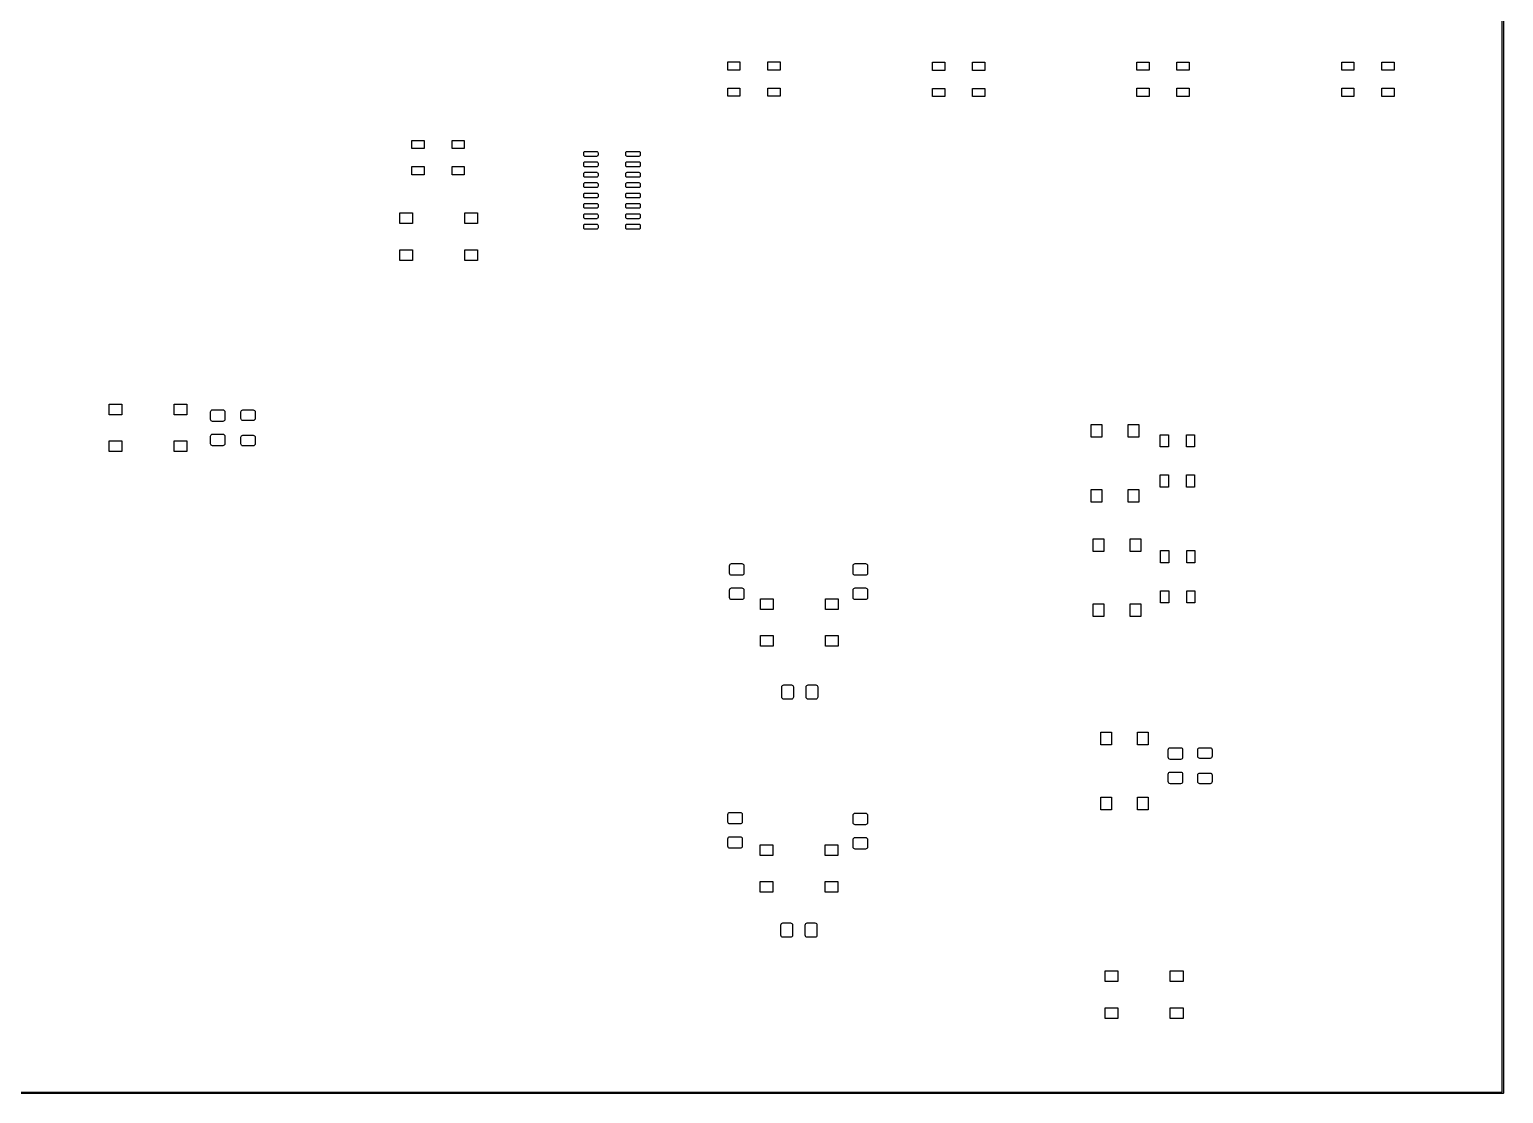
# Model space of a CAD drawing. Extents: x 0 to 360, y 0 to 260.
# Drawn here: x 180 to 360.1, y -0.1 to 130 of the extents above; entities that cross this region are included whole.
import ezdxf

# ---------------------------------------------------------------- set-up
doc = ezdxf.new("R2010")
doc.units = 0
doc.layers.add('BLACK', color=7, linetype='CONTINUOUS')

msp = doc.modelspace()

# ---------------------------------------------------------------- linework, layer by layer
at = {"layer": 'BLACK', "linetype": 'CONTINUOUS'}
for p, q in [((359.925, 0.075), (359.925, 259.925)), ((360.075, 260), (360.075, 0)), ((265.3, 125.03), (265.3, 126.03)), ((265.3, 126.03), (266.8, 126.03)), ((266.8, 125.03), (265.3, 125.03)), ((266.8, 126.03), (266.8, 125.03)), ((270.2, 125.03), (270.2, 126.03)), ((270.2, 126.03), (271.7, 126.03)), ((271.7, 125.03), (270.2, 125.03)), ((271.7, 126.03), (271.7, 125.03)), ((290.315, 124.99), (290.315, 125.99)), ((290.315, 125.99), (291.815, 125.99)), ((291.815, 124.99), (290.315, 124.99)), ((291.815, 125.99), (291.815, 124.99)), ((295.215, 124.99), (295.215, 125.99)), ((295.215, 125.99), (296.715, 125.99)), ((296.715, 124.99), (295.215, 124.99)), ((296.715, 125.99), (296.715, 124.99)), ((315.28, 125.01), (315.28, 126.01)), ((315.28, 126.01), (316.78, 126.01)), ((316.78, 125.01), (315.28, 125.01)), ((316.78, 126.01), (316.78, 125.01)), ((320.18, 125.01), (320.18, 126.01)), ((320.18, 126.01), (321.68, 126.01)), ((321.68, 125.01), (320.18, 125.01)), ((321.68, 126.01), (321.68, 125.01)), ((340.305, 125.015), (340.305, 126.015)), ((340.305, 126.015), (341.805, 126.015)), ((341.805, 125.015), (340.305, 125.015)), ((341.805, 126.015), (341.805, 125.015)), ((345.205, 125.015), (345.205, 126.015)), ((345.205, 126.015), (346.705, 126.015)), ((346.705, 125.015), (345.205, 125.015)), ((346.705, 126.015), (346.705, 125.015)), ((265.3, 121.83), (265.3, 122.83)), ((265.3, 122.83), (266.8, 122.83)), ((266.8, 122.83), (266.8, 121.83)), ((270.2, 121.83), (270.2, 122.83)), ((270.2, 122.83), (271.7, 122.83)), ((271.7, 122.83), (271.7, 121.83)), ((290.315, 121.79), (290.315, 122.79)), ((290.315, 122.79), (291.815, 122.79)), ((291.815, 122.79), (291.815, 121.79)), ((295.215, 121.79), (295.215, 122.79)), ((295.215, 122.79), (296.715, 122.79)), ((296.715, 122.79), (296.715, 121.79)), ((315.28, 121.81), (315.28, 122.81)), ((315.28, 122.81), (316.78, 122.81)), ((316.78, 122.81), (316.78, 121.81)), ((320.18, 121.81), (320.18, 122.81)), ((320.18, 122.81), (321.68, 122.81)), ((321.68, 122.81), (321.68, 121.81)), ((340.305, 121.815), (340.305, 122.815)), ((340.305, 122.815), (341.805, 122.815)), ((341.805, 122.815), (341.805, 121.815)), ((345.205, 121.815), (345.205, 122.815)), ((345.205, 122.815), (346.705, 122.815)), ((346.705, 122.815), (346.705, 121.815)), ((266.8, 121.83), (265.3, 121.83)), ((271.7, 121.83), (270.2, 121.83)), ((291.815, 121.79), (290.315, 121.79)), ((296.715, 121.79), (295.215, 121.79)), ((316.78, 121.81), (315.28, 121.81)), ((321.68, 121.81), (320.18, 121.81)), ((341.805, 121.815), (340.305, 121.815)), ((346.705, 121.815), (345.205, 121.815)), ((226.72, 115.43), (226.72, 116.43)), ((226.72, 116.43), (228.22, 116.43)), ((228.22, 115.43), (226.72, 115.43)), ((228.22, 116.43), (228.22, 115.43)), ((231.62, 115.43), (231.62, 116.43)), ((231.62, 116.43), (233.12, 116.43)), ((233.12, 115.43), (231.62, 115.43)), ((233.12, 116.43), (233.12, 115.43)), ((247.704, 114.935), (247.716, 114.992)), ((247.704, 114.635), (247.704, 114.935)), ((247.716, 114.578), (247.704, 114.635)), ((247.704, 113.665), (247.716, 113.722)), ((247.704, 113.365), (247.704, 113.665)), ((247.716, 114.992), (247.748, 115.041)), ((247.748, 114.529), (247.716, 114.578)), ((247.716, 113.722), (247.748, 113.771)), ((247.748, 115.041), (247.797, 115.074)), ((247.797, 114.496), (247.748, 114.529)), ((247.748, 113.771), (247.797, 113.804)), ((247.797, 115.074), (247.854, 115.085)), ((247.854, 114.485), (247.797, 114.496)), ((247.797, 113.804), (247.854, 113.815)), ((247.854, 115.085), (249.304, 115.085)), ((249.304, 114.485), (247.854, 114.485)), ((247.854, 113.815), (249.304, 113.815)), ((249.304, 115.085), (249.362, 115.074)), ((249.362, 114.496), (249.304, 114.485)), ((249.304, 113.815), (249.362, 113.804)), ((249.362, 115.074), (249.41, 115.041)), ((249.41, 114.529), (249.362, 114.496)), ((249.362, 113.804), (249.41, 113.771)), ((249.41, 115.041), (249.443, 114.992)), ((249.443, 114.578), (249.41, 114.529)), ((249.41, 113.771), (249.443, 113.722)), ((249.443, 114.992), (249.454, 114.935)), ((249.454, 114.635), (249.443, 114.578)), ((249.443, 113.722), (249.454, 113.665)), ((249.454, 114.935), (249.454, 114.635)), ((249.454, 113.665), (249.454, 113.365)), ((252.854, 114.935), (252.866, 114.992)), ((252.854, 114.635), (252.854, 114.935)), ((252.866, 114.578), (252.854, 114.635)), ((252.854, 113.665), (252.866, 113.722)), ((252.854, 113.365), (252.854, 113.665)), ((252.866, 114.992), (252.898, 115.041)), ((252.898, 114.529), (252.866, 114.578)), ((252.866, 113.722), (252.898, 113.771)), ((252.898, 115.041), (252.947, 115.074)), ((252.947, 114.496), (252.898, 114.529)), ((252.898, 113.771), (252.947, 113.804)), ((252.947, 115.074), (253.004, 115.085)), ((253.004, 114.485), (252.947, 114.496)), ((252.947, 113.804), (253.004, 113.815)), ((253.004, 115.085), (254.454, 115.085)), ((254.454, 114.485), (253.004, 114.485)), ((253.004, 113.815), (254.454, 113.815)), ((254.454, 115.085), (254.512, 115.074)), ((254.512, 114.496), (254.454, 114.485)), ((254.454, 113.815), (254.512, 113.804)), ((254.512, 115.074), (254.56, 115.041)), ((254.56, 114.529), (254.512, 114.496)), ((254.512, 113.804), (254.56, 113.771)), ((254.56, 115.041), (254.593, 114.992)), ((254.593, 114.578), (254.56, 114.529)), ((254.56, 113.771), (254.593, 113.722)), ((254.593, 114.992), (254.604, 114.935)), ((254.604, 114.635), (254.593, 114.578)), ((254.593, 113.722), (254.604, 113.665)), ((254.604, 114.935), (254.604, 114.635)), ((254.604, 113.665), (254.604, 113.365)), ((226.72, 112.23), (226.72, 113.23)), ((226.72, 113.23), (228.22, 113.23)), ((228.22, 112.23), (226.72, 112.23)), ((228.22, 113.23), (228.22, 112.23)), ((231.62, 112.23), (231.62, 113.23)), ((231.62, 113.23), (233.12, 113.23)), ((233.12, 112.23), (231.62, 112.23)), ((233.12, 113.23), (233.12, 112.23)), ((247.716, 113.308), (247.704, 113.365)), ((247.704, 112.395), (247.716, 112.452)), ((247.704, 112.095), (247.704, 112.395)), ((247.716, 112.038), (247.704, 112.095)), ((247.748, 113.259), (247.716, 113.308)), ((247.716, 112.452), (247.748, 112.501)), ((247.748, 111.989), (247.716, 112.038)), ((247.797, 113.226), (247.748, 113.259)), ((247.748, 112.501), (247.797, 112.534)), ((247.797, 111.956), (247.748, 111.989)), ((247.854, 113.215), (247.797, 113.226)), ((247.797, 112.534), (247.854, 112.545)), ((247.854, 111.945), (247.797, 111.956)), ((249.304, 113.215), (247.854, 113.215)), ((247.854, 112.545), (249.304, 112.545)), ((249.304, 111.945), (247.854, 111.945)), ((249.362, 113.226), (249.304, 113.215)), ((249.304, 112.545), (249.362, 112.534)), ((249.362, 111.956), (249.304, 111.945)), ((249.41, 113.259), (249.362, 113.226)), ((249.362, 112.534), (249.41, 112.501)), ((249.41, 111.989), (249.362, 111.956)), ((249.443, 113.308), (249.41, 113.259)), ((249.41, 112.501), (249.443, 112.452)), ((249.443, 112.038), (249.41, 111.989)), ((249.454, 113.365), (249.443, 113.308)), ((249.443, 112.452), (249.454, 112.395)), ((249.454, 112.095), (249.443, 112.038)), ((249.454, 112.395), (249.454, 112.095)), ((252.866, 113.308), (252.854, 113.365)), ((252.854, 112.395), (252.866, 112.452)), ((252.854, 112.095), (252.854, 112.395)), ((252.866, 112.038), (252.854, 112.095)), ((252.898, 113.259), (252.866, 113.308)), ((252.866, 112.452), (252.898, 112.501)), ((252.898, 111.989), (252.866, 112.038)), ((252.947, 113.226), (252.898, 113.259)), ((252.898, 112.501), (252.947, 112.534)), ((252.947, 111.956), (252.898, 111.989)), ((253.004, 113.215), (252.947, 113.226)), ((252.947, 112.534), (253.004, 112.545)), ((253.004, 111.945), (252.947, 111.956)), ((254.454, 113.215), (253.004, 113.215)), ((253.004, 112.545), (254.454, 112.545)), ((254.454, 111.945), (253.004, 111.945)), ((254.512, 113.226), (254.454, 113.215)), ((254.454, 112.545), (254.512, 112.534)), ((254.512, 111.956), (254.454, 111.945)), ((254.56, 113.259), (254.512, 113.226)), ((254.512, 112.534), (254.56, 112.501)), ((254.56, 111.989), (254.512, 111.956)), ((254.593, 113.308), (254.56, 113.259)), ((254.56, 112.501), (254.593, 112.452)), ((254.593, 112.038), (254.56, 111.989)), ((254.604, 113.365), (254.593, 113.308)), ((254.593, 112.452), (254.604, 112.395)), ((254.604, 112.095), (254.593, 112.038)), ((254.604, 112.395), (254.604, 112.095)), ((247.704, 111.125), (247.716, 111.182)), ((247.704, 110.825), (247.704, 111.125)), ((247.716, 110.768), (247.704, 110.825)), ((247.704, 109.855), (247.716, 109.912)), ((247.704, 109.555), (247.704, 109.855)), ((247.716, 111.182), (247.748, 111.231)), ((247.748, 110.719), (247.716, 110.768)), ((247.716, 109.912), (247.748, 109.961)), ((247.748, 111.231), (247.797, 111.264)), ((247.797, 110.686), (247.748, 110.719)), ((247.748, 109.961), (247.797, 109.994)), ((247.797, 111.264), (247.854, 111.275)), ((247.854, 110.675), (247.797, 110.686)), ((247.797, 109.994), (247.854, 110.005)), ((247.854, 111.275), (249.304, 111.275)), ((249.304, 110.675), (247.854, 110.675)), ((247.854, 110.005), (249.304, 110.005)), ((249.304, 111.275), (249.362, 111.264)), ((249.362, 110.686), (249.304, 110.675)), ((249.304, 110.005), (249.362, 109.994)), ((249.362, 111.264), (249.41, 111.231)), ((249.41, 110.719), (249.362, 110.686)), ((249.362, 109.994), (249.41, 109.961)), ((249.41, 111.231), (249.443, 111.182)), ((249.443, 110.768), (249.41, 110.719)), ((249.41, 109.961), (249.443, 109.912)), ((249.443, 111.182), (249.454, 111.125)), ((249.454, 110.825), (249.443, 110.768)), ((249.443, 109.912), (249.454, 109.855)), ((249.454, 111.125), (249.454, 110.825)), ((249.454, 109.855), (249.454, 109.555)), ((252.854, 111.125), (252.866, 111.182)), ((252.854, 110.825), (252.854, 111.125)), ((252.866, 110.768), (252.854, 110.825)), ((252.854, 109.855), (252.866, 109.912)), ((252.854, 109.555), (252.854, 109.855)), ((252.866, 111.182), (252.898, 111.231)), ((252.898, 110.719), (252.866, 110.768)), ((252.866, 109.912), (252.898, 109.961)), ((252.898, 111.231), (252.947, 111.264)), ((252.947, 110.686), (252.898, 110.719)), ((252.898, 109.961), (252.947, 109.994)), ((252.947, 111.264), (253.004, 111.275)), ((253.004, 110.675), (252.947, 110.686)), ((252.947, 109.994), (253.004, 110.005)), ((253.004, 111.275), (254.454, 111.275)), ((254.454, 110.675), (253.004, 110.675)), ((253.004, 110.005), (254.454, 110.005)), ((254.454, 111.275), (254.512, 111.264)), ((254.512, 110.686), (254.454, 110.675)), ((254.454, 110.005), (254.512, 109.994)), ((254.512, 111.264), (254.56, 111.231)), ((254.56, 110.719), (254.512, 110.686)), ((254.512, 109.994), (254.56, 109.961)), ((254.56, 111.231), (254.593, 111.182)), ((254.593, 110.768), (254.56, 110.719)), ((254.56, 109.961), (254.593, 109.912)), ((254.593, 111.182), (254.604, 111.125)), ((254.604, 110.825), (254.593, 110.768)), ((254.593, 109.912), (254.604, 109.855)), ((254.604, 111.125), (254.604, 110.825)), ((254.604, 109.855), (254.604, 109.555)), ((247.716, 109.498), (247.704, 109.555)), ((247.704, 108.585), (247.716, 108.642)), ((247.704, 108.285), (247.704, 108.585)), ((247.716, 108.228), (247.704, 108.285)), ((247.748, 109.449), (247.716, 109.498)), ((247.716, 108.642), (247.748, 108.691)), ((247.748, 108.179), (247.716, 108.228)), ((247.797, 109.416), (247.748, 109.449)), ((247.748, 108.691), (247.797, 108.724)), ((247.797, 108.146), (247.748, 108.179)), ((247.854, 109.405), (247.797, 109.416)), ((247.797, 108.724), (247.854, 108.735)), ((247.854, 108.135), (247.797, 108.146)), ((249.304, 109.405), (247.854, 109.405)), ((247.854, 108.735), (249.304, 108.735)), ((249.304, 108.135), (247.854, 108.135)), ((249.362, 109.416), (249.304, 109.405)), ((249.304, 108.735), (249.362, 108.724)), ((249.362, 108.146), (249.304, 108.135)), ((249.41, 109.449), (249.362, 109.416)), ((249.362, 108.724), (249.41, 108.691)), ((249.41, 108.179), (249.362, 108.146)), ((249.443, 109.498), (249.41, 109.449)), ((249.41, 108.691), (249.443, 108.642)), ((249.443, 108.228), (249.41, 108.179)), ((249.454, 109.555), (249.443, 109.498)), ((249.443, 108.642), (249.454, 108.585)), ((249.454, 108.285), (249.443, 108.228)), ((249.454, 108.585), (249.454, 108.285)), ((252.866, 109.498), (252.854, 109.555)), ((252.854, 108.585), (252.866, 108.642)), ((252.854, 108.285), (252.854, 108.585)), ((252.866, 108.228), (252.854, 108.285)), ((252.898, 109.449), (252.866, 109.498)), ((252.866, 108.642), (252.898, 108.691)), ((252.898, 108.179), (252.866, 108.228)), ((252.947, 109.416), (252.898, 109.449)), ((252.898, 108.691), (252.947, 108.724)), ((252.947, 108.146), (252.898, 108.179)), ((253.004, 109.405), (252.947, 109.416)), ((252.947, 108.724), (253.004, 108.735)), ((253.004, 108.135), (252.947, 108.146)), ((254.454, 109.405), (253.004, 109.405)), ((253.004, 108.735), (254.454, 108.735)), ((254.454, 108.135), (253.004, 108.135)), ((254.512, 109.416), (254.454, 109.405)), ((254.454, 108.735), (254.512, 108.724)), ((254.512, 108.146), (254.454, 108.135)), ((254.56, 109.449), (254.512, 109.416)), ((254.512, 108.724), (254.56, 108.691)), ((254.56, 108.179), (254.512, 108.146)), ((254.593, 109.498), (254.56, 109.449)), ((254.56, 108.691), (254.593, 108.642)), ((254.593, 108.228), (254.56, 108.179)), ((254.604, 109.555), (254.593, 109.498)), ((254.593, 108.642), (254.604, 108.585)), ((254.604, 108.285), (254.593, 108.228)), ((254.604, 108.585), (254.604, 108.285)), ((225.23, 106.27), (225.23, 107.57)), ((225.23, 107.57), (226.78, 107.57)), ((226.78, 106.27), (225.23, 106.27)), ((226.78, 107.57), (226.78, 106.27)), ((233.18, 106.27), (233.18, 107.57)), ((233.18, 107.57), (234.73, 107.57)), ((234.73, 106.27), (233.18, 106.27)), ((234.73, 107.57), (234.73, 106.27)), ((247.704, 107.315), (247.716, 107.372)), ((247.704, 107.015), (247.704, 107.315)), ((247.716, 106.958), (247.704, 107.015)), ((247.716, 107.372), (247.748, 107.421)), ((247.748, 106.909), (247.716, 106.958)), ((247.748, 107.421), (247.797, 107.454)), ((247.797, 106.876), (247.748, 106.909)), ((247.797, 107.454), (247.854, 107.465)), ((247.854, 106.865), (247.797, 106.876)), ((247.854, 107.465), (249.304, 107.465)), ((249.304, 106.865), (247.854, 106.865)), ((249.304, 107.465), (249.362, 107.454)), ((249.362, 106.876), (249.304, 106.865)), ((249.362, 107.454), (249.41, 107.421)), ((249.41, 106.909), (249.362, 106.876)), ((249.41, 107.421), (249.443, 107.372)), ((249.443, 106.958), (249.41, 106.909)), ((249.443, 107.372), (249.454, 107.315)), ((249.454, 107.015), (249.443, 106.958)), ((249.454, 107.315), (249.454, 107.015)), ((252.854, 107.315), (252.866, 107.372)), ((252.854, 107.015), (252.854, 107.315)), ((252.866, 106.958), (252.854, 107.015)), ((252.866, 107.372), (252.898, 107.421)), ((252.898, 106.909), (252.866, 106.958)), ((252.898, 107.421), (252.947, 107.454)), ((252.947, 106.876), (252.898, 106.909)), ((252.947, 107.454), (253.004, 107.465)), ((253.004, 106.865), (252.947, 106.876)), ((253.004, 107.465), (254.454, 107.465)), ((254.454, 106.865), (253.004, 106.865)), ((254.454, 107.465), (254.512, 107.454)), ((254.512, 106.876), (254.454, 106.865)), ((254.512, 107.454), (254.56, 107.421)), ((254.56, 106.909), (254.512, 106.876)), ((254.56, 107.421), (254.593, 107.372)), ((254.593, 106.958), (254.56, 106.909)), ((254.593, 107.372), (254.604, 107.315)), ((254.604, 107.015), (254.593, 106.958)), ((254.604, 107.315), (254.604, 107.015)), ((247.704, 106.045), (247.716, 106.102)), ((247.704, 105.745), (247.704, 106.045)), ((247.716, 105.688), (247.704, 105.745)), ((247.716, 106.102), (247.748, 106.151)), ((247.748, 105.639), (247.716, 105.688)), ((247.748, 106.151), (247.797, 106.184)), ((247.797, 105.606), (247.748, 105.639)), ((247.797, 106.184), (247.854, 106.195)), ((247.854, 105.595), (247.797, 105.606)), ((247.854, 106.195), (249.304, 106.195)), ((249.304, 105.595), (247.854, 105.595)), ((249.304, 106.195), (249.362, 106.184)), ((249.362, 105.606), (249.304, 105.595)), ((249.362, 106.184), (249.41, 106.151)), ((249.41, 105.639), (249.362, 105.606)), ((249.41, 106.151), (249.443, 106.102)), ((249.443, 105.688), (249.41, 105.639)), ((249.443, 106.102), (249.454, 106.045)), ((249.454, 105.745), (249.443, 105.688)), ((249.454, 106.045), (249.454, 105.745)), ((252.854, 106.045), (252.866, 106.102)), ((252.854, 105.745), (252.854, 106.045)), ((252.866, 105.688), (252.854, 105.745)), ((252.866, 106.102), (252.898, 106.151)), ((252.898, 105.639), (252.866, 105.688)), ((252.898, 106.151), (252.947, 106.184)), ((252.947, 105.606), (252.898, 105.639)), ((252.947, 106.184), (253.004, 106.195)), ((253.004, 105.595), (252.947, 105.606)), ((253.004, 106.195), (254.454, 106.195)), ((254.454, 105.595), (253.004, 105.595)), ((254.454, 106.195), (254.512, 106.184)), ((254.512, 105.606), (254.454, 105.595)), ((254.512, 106.184), (254.56, 106.151)), ((254.56, 105.639), (254.512, 105.606)), ((254.56, 106.151), (254.593, 106.102)), ((254.593, 105.688), (254.56, 105.639)), ((254.593, 106.102), (254.604, 106.045)), ((254.604, 105.745), (254.593, 105.688)), ((254.604, 106.045), (254.604, 105.745)), ((225.23, 101.77), (225.23, 103.07)), ((225.23, 103.07), (226.78, 103.07)), ((226.78, 103.07), (226.78, 101.77)), ((233.18, 101.77), (233.18, 103.07)), ((233.18, 103.07), (234.73, 103.07)), ((234.73, 103.07), (234.73, 101.77)), ((226.78, 101.77), (225.23, 101.77)), ((234.73, 101.77), (233.18, 101.77)), ((189.738, 82.898), (189.738, 84.198)), ((189.738, 84.198), (191.288, 84.198)), ((191.288, 82.898), (189.738, 82.898)), ((191.288, 84.198), (191.288, 82.898)), ((197.688, 82.898), (197.688, 84.198)), ((197.688, 84.198), (199.238, 84.198)), ((199.238, 82.898), (197.688, 82.898)), ((199.238, 84.198), (199.238, 82.898)), ((202.125, 83.2625), (202.144, 83.3582)), ((202.125, 82.3375), (202.125, 83.2625)), ((202.144, 83.3582), (202.198, 83.4393)), ((202.198, 83.4393), (202.279, 83.4935)), ((202.279, 83.4935), (202.375, 83.5125)), ((202.375, 83.5125), (203.625, 83.5125)), ((203.625, 83.5125), (203.721, 83.4935)), ((203.721, 83.4935), (203.802, 83.4393)), ((203.802, 83.4393), (203.856, 83.3582)), ((203.856, 83.3582), (203.875, 83.2625)), ((203.875, 83.2625), (203.875, 82.3375)), ((205.825, 83.25), (205.844, 83.3457)), ((205.825, 82.45), (205.825, 83.25)), ((205.844, 83.3457), (205.898, 83.4268)), ((205.898, 83.4268), (205.979, 83.481)), ((205.979, 83.481), (206.075, 83.5)), ((206.075, 83.5), (207.325, 83.5)), ((207.325, 83.5), (207.421, 83.481)), ((207.421, 83.481), (207.502, 83.4268)), ((207.502, 83.4268), (207.556, 83.3457)), ((207.556, 83.3457), (207.575, 83.25)), ((207.575, 83.25), (207.575, 82.45)), ((202.144, 82.2418), (202.125, 82.3375)), ((202.198, 82.1607), (202.144, 82.2418)), ((202.279, 82.1065), (202.198, 82.1607)), ((202.375, 82.0875), (202.279, 82.1065)), ((203.625, 82.0875), (202.375, 82.0875)), ((203.721, 82.1065), (203.625, 82.0875)), ((203.802, 82.1607), (203.721, 82.1065)), ((203.856, 82.2418), (203.802, 82.1607)), ((203.875, 82.3375), (203.856, 82.2418)), ((205.844, 82.3543), (205.825, 82.45)), ((205.898, 82.2732), (205.844, 82.3543)), ((205.979, 82.219), (205.898, 82.2732)), ((206.075, 82.2), (205.979, 82.219)), ((207.325, 82.2), (206.075, 82.2)), ((207.421, 82.219), (207.325, 82.2)), ((207.502, 82.2732), (207.421, 82.219)), ((207.556, 82.3543), (207.502, 82.2732)), ((207.575, 82.45), (207.556, 82.3543)), ((309.72, 80.16), (309.72, 81.71)), ((309.72, 81.71), (311.02, 81.71)), ((311.02, 81.71), (311.02, 80.16)), ((314.22, 80.16), (314.22, 81.71)), ((314.22, 81.71), (315.52, 81.71)), ((315.52, 81.71), (315.52, 80.16)), ((189.738, 78.398), (189.738, 79.698)), ((189.738, 79.698), (191.288, 79.698)), ((191.288, 79.698), (191.288, 78.398)), ((197.688, 78.398), (197.688, 79.698)), ((197.688, 79.698), (199.238, 79.698)), ((199.238, 79.698), (199.238, 78.398)), ((202.125, 80.2875), (202.144, 80.3832)), ((202.125, 79.3625), (202.125, 80.2875)), ((202.144, 79.2668), (202.125, 79.3625)), ((202.144, 80.3832), (202.198, 80.4643)), ((202.198, 79.1857), (202.144, 79.2668)), ((202.198, 80.4643), (202.279, 80.5185)), ((202.279, 80.5185), (202.375, 80.5375)), ((202.375, 80.5375), (203.625, 80.5375)), ((203.625, 80.5375), (203.721, 80.5185)), ((203.721, 80.5185), (203.802, 80.4643)), ((203.802, 80.4643), (203.856, 80.3832)), ((203.856, 79.2668), (203.802, 79.1857)), ((203.856, 80.3832), (203.875, 80.2875)), ((203.875, 79.3625), (203.856, 79.2668)), ((203.875, 80.2875), (203.875, 79.3625)), ((205.825, 80.15), (205.844, 80.2457)), ((205.825, 79.35), (205.825, 80.15)), ((205.844, 79.2543), (205.825, 79.35)), ((205.844, 80.2457), (205.898, 80.3268)), ((205.898, 79.1732), (205.844, 79.2543)), ((205.898, 80.3268), (205.979, 80.381)), ((205.979, 80.381), (206.075, 80.4)), ((206.075, 80.4), (207.325, 80.4)), ((207.325, 80.4), (207.421, 80.381)), ((207.421, 80.381), (207.502, 80.3268)), ((207.502, 80.3268), (207.556, 80.2457)), ((207.556, 79.2543), (207.502, 79.1732)), ((207.556, 80.2457), (207.575, 80.15)), ((207.575, 79.35), (207.556, 79.2543)), ((207.575, 80.15), (207.575, 79.35)), ((311.02, 80.16), (309.72, 80.16)), ((315.52, 80.16), (314.22, 80.16)), ((318.13, 78.96), (318.13, 80.46)), ((318.13, 80.46), (319.13, 80.46)), ((319.13, 80.46), (319.13, 78.96)), ((321.33, 78.96), (321.33, 80.46)), ((321.33, 80.46), (322.33, 80.46)), ((322.33, 80.46), (322.33, 78.96)), ((191.288, 78.398), (189.738, 78.398)), ((199.238, 78.398), (197.688, 78.398)), ((202.279, 79.1315), (202.198, 79.1857)), ((202.375, 79.1125), (202.279, 79.1315)), ((203.625, 79.1125), (202.375, 79.1125)), ((203.721, 79.1315), (203.625, 79.1125)), ((203.802, 79.1857), (203.721, 79.1315)), ((205.979, 79.119), (205.898, 79.1732)), ((206.075, 79.1), (205.979, 79.119)), ((207.325, 79.1), (206.075, 79.1)), ((207.421, 79.119), (207.325, 79.1)), ((207.502, 79.1732), (207.421, 79.119)), ((319.13, 78.96), (318.13, 78.96)), ((322.33, 78.96), (321.33, 78.96)), ((318.13, 74.06), (318.13, 75.56)), ((318.13, 75.56), (319.13, 75.56)), ((319.13, 74.06), (318.13, 74.06)), ((319.13, 75.56), (319.13, 74.06)), ((321.33, 74.06), (321.33, 75.56)), ((321.33, 75.56), (322.33, 75.56)), ((322.33, 74.06), (321.33, 74.06)), ((322.33, 75.56), (322.33, 74.06)), ((309.72, 72.21), (309.72, 73.76)), ((309.72, 73.76), (311.02, 73.76)), ((311.02, 72.21), (309.72, 72.21)), ((311.02, 73.76), (311.02, 72.21)), ((314.22, 72.21), (314.22, 73.76)), ((314.22, 73.76), (315.52, 73.76)), ((315.52, 72.21), (314.22, 72.21)), ((315.52, 73.76), (315.52, 72.21)), ((309.95, 66.17), (309.95, 67.72)), ((309.95, 67.72), (311.25, 67.72)), ((311.25, 67.72), (311.25, 66.17)), ((314.45, 66.17), (314.45, 67.72)), ((314.45, 67.72), (315.75, 67.72)), ((315.75, 67.72), (315.75, 66.17)), ((311.25, 66.17), (309.95, 66.17)), ((315.75, 66.17), (314.45, 66.17)), ((318.17, 64.79), (318.17, 66.29)), ((318.17, 66.29), (319.17, 66.29)), ((319.17, 66.29), (319.17, 64.79)), ((321.37, 64.79), (321.37, 66.29)), ((321.37, 66.29), (322.37, 66.29)), ((322.37, 66.29), (322.37, 64.79)), ((265.525, 64.45), (265.544, 64.5457)), ((265.525, 63.525), (265.525, 64.45)), ((265.544, 63.4293), (265.525, 63.525)), ((265.544, 64.5457), (265.598, 64.6268)), ((265.598, 63.3482), (265.544, 63.4293)), ((265.598, 64.6268), (265.679, 64.681)), ((265.679, 63.294), (265.598, 63.3482)), ((265.679, 64.681), (265.775, 64.7)), ((265.775, 63.275), (265.679, 63.294)), ((265.775, 64.7), (267.025, 64.7)), ((267.025, 63.275), (265.775, 63.275)), ((267.025, 64.7), (267.121, 64.681)), ((267.121, 63.294), (267.025, 63.275)), ((267.121, 64.681), (267.202, 64.6268)), ((267.202, 63.3482), (267.121, 63.294)), ((267.202, 64.6268), (267.256, 64.5457)), ((267.256, 63.4293), (267.202, 63.3482)), ((267.256, 64.5457), (267.275, 64.45)), ((267.275, 63.525), (267.256, 63.4293)), ((267.275, 64.45), (267.275, 63.525)), ((280.625, 64.45), (280.644, 64.5457)), ((280.625, 63.525), (280.625, 64.45)), ((280.644, 63.4293), (280.625, 63.525)), ((280.644, 64.5457), (280.698, 64.6268)), ((280.698, 63.3482), (280.644, 63.4293)), ((280.698, 64.6268), (280.779, 64.681)), ((280.779, 63.294), (280.698, 63.3482)), ((280.779, 64.681), (280.875, 64.7)), ((280.875, 63.275), (280.779, 63.294)), ((280.875, 64.7), (282.125, 64.7)), ((282.125, 63.275), (280.875, 63.275)), ((282.125, 64.7), (282.221, 64.681)), ((282.221, 63.294), (282.125, 63.275)), ((282.221, 64.681), (282.302, 64.6268)), ((282.302, 63.3482), (282.221, 63.294)), ((282.302, 64.6268), (282.356, 64.5457)), ((282.356, 63.4293), (282.302, 63.3482)), ((282.356, 64.5457), (282.375, 64.45)), ((282.375, 63.525), (282.356, 63.4293)), ((282.375, 64.45), (282.375, 63.525)), ((319.17, 64.79), (318.17, 64.79)), ((322.37, 64.79), (321.37, 64.79)), ((265.525, 61.475), (265.544, 61.5707)), ((265.525, 60.55), (265.525, 61.475)), ((265.544, 61.5707), (265.598, 61.6518)), ((265.598, 61.6518), (265.679, 61.706)), ((265.679, 61.706), (265.775, 61.725)), ((265.775, 61.725), (267.025, 61.725)), ((267.025, 61.725), (267.121, 61.706)), ((267.121, 61.706), (267.202, 61.6518)), ((267.202, 61.6518), (267.256, 61.5707)), ((267.256, 61.5707), (267.275, 61.475)), ((267.275, 61.475), (267.275, 60.55)), ((280.625, 61.475), (280.644, 61.5707)), ((280.625, 60.55), (280.625, 61.475)), ((280.644, 61.5707), (280.698, 61.6518)), ((280.698, 61.6518), (280.779, 61.706)), ((280.779, 61.706), (280.875, 61.725)), ((280.875, 61.725), (282.125, 61.725)), ((282.125, 61.725), (282.221, 61.706)), ((282.221, 61.706), (282.302, 61.6518)), ((282.302, 61.6518), (282.356, 61.5707)), ((282.356, 61.5707), (282.375, 61.475)), ((282.375, 61.475), (282.375, 60.55)), ((318.17, 59.89), (318.17, 61.39)), ((318.17, 61.39), (319.17, 61.39)), ((319.17, 61.39), (319.17, 59.89)), ((321.37, 59.89), (321.37, 61.39)), ((321.37, 61.39), (322.37, 61.39)), ((322.37, 61.39), (322.37, 59.89)), ((265.544, 60.4543), (265.525, 60.55)), ((265.598, 60.3732), (265.544, 60.4543)), ((265.679, 60.319), (265.598, 60.3732)), ((265.775, 60.3), (265.679, 60.319)), ((267.025, 60.3), (265.775, 60.3)), ((267.121, 60.319), (267.025, 60.3)), ((267.202, 60.3732), (267.121, 60.319)), ((267.256, 60.4543), (267.202, 60.3732)), ((267.275, 60.55), (267.256, 60.4543)), ((269.3, 59.1), (269.3, 60.4)), ((269.3, 60.4), (270.85, 60.4)), ((270.85, 60.4), (270.85, 59.1)), ((277.25, 59.1), (277.25, 60.4)), ((277.25, 60.4), (278.8, 60.4)), ((278.8, 60.4), (278.8, 59.1)), ((280.644, 60.4543), (280.625, 60.55)), ((280.698, 60.3732), (280.644, 60.4543)), ((280.779, 60.319), (280.698, 60.3732)), ((280.875, 60.3), (280.779, 60.319)), ((282.125, 60.3), (280.875, 60.3)), ((282.221, 60.319), (282.125, 60.3)), ((282.302, 60.3732), (282.221, 60.319)), ((282.356, 60.4543), (282.302, 60.3732)), ((282.375, 60.55), (282.356, 60.4543)), ((309.95, 58.22), (309.95, 59.77)), ((309.95, 59.77), (311.25, 59.77)), ((311.25, 59.77), (311.25, 58.22)), ((314.45, 58.22), (314.45, 59.77)), ((314.45, 59.77), (315.75, 59.77)), ((315.75, 59.77), (315.75, 58.22)), ((319.17, 59.89), (318.17, 59.89)), ((322.37, 59.89), (321.37, 59.89)), ((270.85, 59.1), (269.3, 59.1)), ((278.8, 59.1), (277.25, 59.1)), ((311.25, 58.22), (309.95, 58.22)), ((315.75, 58.22), (314.45, 58.22)), ((269.3, 54.6), (269.3, 55.9)), ((269.3, 55.9), (270.85, 55.9)), ((270.85, 55.9), (270.85, 54.6)), ((277.25, 54.6), (277.25, 55.9)), ((277.25, 55.9), (278.8, 55.9)), ((278.8, 55.9), (278.8, 54.6)), ((270.85, 54.6), (269.3, 54.6)), ((278.8, 54.6), (277.25, 54.6)), ((271.9, 49.625), (271.919, 49.7207)), ((271.9, 48.375), (271.9, 49.625)), ((271.919, 49.7207), (271.973, 49.8018)), ((271.973, 49.8018), (272.054, 49.856)), ((272.054, 49.856), (272.15, 49.875)), ((272.15, 49.875), (273.075, 49.875)), ((273.075, 49.875), (273.171, 49.856)), ((273.171, 49.856), (273.252, 49.8018)), ((273.252, 49.8018), (273.306, 49.7207)), ((273.306, 49.7207), (273.325, 49.625)), ((273.325, 49.625), (273.325, 48.375)), ((274.875, 49.625), (274.894, 49.7207)), ((274.875, 48.375), (274.875, 49.625)), ((274.894, 49.7207), (274.948, 49.8018)), ((274.948, 49.8018), (275.029, 49.856)), ((275.029, 49.856), (275.125, 49.875)), ((275.125, 49.875), (276.05, 49.875)), ((276.05, 49.875), (276.146, 49.856)), ((276.146, 49.856), (276.227, 49.8018)), ((276.227, 49.8018), (276.281, 49.7207)), ((276.281, 49.7207), (276.3, 49.625)), ((276.3, 49.625), (276.3, 48.375)), ((271.919, 48.2793), (271.9, 48.375)), ((271.973, 48.1982), (271.919, 48.2793)), ((272.054, 48.144), (271.973, 48.1982)), ((272.15, 48.125), (272.054, 48.144)), ((273.075, 48.125), (272.15, 48.125)), ((273.171, 48.144), (273.075, 48.125)), ((273.252, 48.1982), (273.171, 48.144)), ((273.306, 48.2793), (273.252, 48.1982)), ((273.325, 48.375), (273.306, 48.2793)), ((274.894, 48.2793), (274.875, 48.375)), ((274.948, 48.1982), (274.894, 48.2793)), ((275.029, 48.144), (274.948, 48.1982)), ((275.125, 48.125), (275.029, 48.144)), ((276.05, 48.125), (275.125, 48.125)), ((276.146, 48.144), (276.05, 48.125)), ((276.227, 48.1982), (276.146, 48.144)), ((276.281, 48.2793), (276.227, 48.1982)), ((276.3, 48.375), (276.281, 48.2793)), ((310.88, 42.55), (310.88, 44.1)), ((310.88, 44.1), (312.18, 44.1)), ((312.18, 44.1), (312.18, 42.55)), ((315.38, 42.55), (315.38, 44.1)), ((315.38, 44.1), (316.68, 44.1)), ((316.68, 44.1), (316.68, 42.55)), ((312.18, 42.55), (310.88, 42.55)), ((316.68, 42.55), (315.38, 42.55)), ((319.125, 41.95), (319.144, 42.0457)), ((319.125, 41.025), (319.125, 41.95)), ((319.144, 42.0457), (319.198, 42.1268)), ((319.198, 42.1268), (319.279, 42.181)), ((319.279, 42.181), (319.375, 42.2)), ((319.375, 42.2), (320.625, 42.2)), ((320.625, 42.2), (320.721, 42.181)), ((320.721, 42.181), (320.802, 42.1268)), ((320.802, 42.1268), (320.856, 42.0457)), ((320.856, 42.0457), (320.875, 41.95)), ((320.875, 41.95), (320.875, 41.025)), ((322.725, 41.95), (322.744, 42.0457)), ((322.725, 41.15), (322.725, 41.95)), ((322.744, 42.0457), (322.798, 42.1268)), ((322.798, 42.1268), (322.879, 42.181)), ((322.879, 42.181), (322.975, 42.2)), ((322.975, 42.2), (324.225, 42.2)), ((324.225, 42.2), (324.321, 42.181)), ((324.321, 42.181), (324.402, 42.1268)), ((324.402, 42.1268), (324.456, 42.0457)), ((324.456, 42.0457), (324.475, 41.95)), ((324.475, 41.95), (324.475, 41.15)), ((319.144, 40.9293), (319.125, 41.025)), ((319.198, 40.8482), (319.144, 40.9293)), ((319.279, 40.794), (319.198, 40.8482)), ((319.375, 40.775), (319.279, 40.794)), ((320.625, 40.775), (319.375, 40.775)), ((320.721, 40.794), (320.625, 40.775)), ((320.802, 40.8482), (320.721, 40.794)), ((320.856, 40.9293), (320.802, 40.8482)), ((320.875, 41.025), (320.856, 40.9293)), ((322.744, 41.0543), (322.725, 41.15)), ((322.798, 40.9732), (322.744, 41.0543)), ((322.879, 40.919), (322.798, 40.9732)), ((322.975, 40.9), (322.879, 40.919)), ((324.225, 40.9), (322.975, 40.9)), ((324.321, 40.919), (324.225, 40.9)), ((324.402, 40.9732), (324.321, 40.919)), ((324.456, 41.0543), (324.402, 40.9732)), ((324.475, 41.15), (324.456, 41.0543)), ((319.125, 38.975), (319.144, 39.0707)), ((319.125, 38.05), (319.125, 38.975)), ((319.144, 37.9543), (319.125, 38.05)), ((319.144, 39.0707), (319.198, 39.1518)), ((319.198, 37.8732), (319.144, 37.9543)), ((319.198, 39.1518), (319.279, 39.206)), ((319.279, 37.819), (319.198, 37.8732)), ((319.279, 39.206), (319.375, 39.225)), ((319.375, 37.8), (319.279, 37.819)), ((319.375, 39.225), (320.625, 39.225)), ((320.625, 39.225), (320.721, 39.206)), ((320.721, 37.819), (320.625, 37.8)), ((320.721, 39.206), (320.802, 39.1518)), ((320.802, 37.8732), (320.721, 37.819)), ((320.802, 39.1518), (320.856, 39.0707)), ((320.856, 37.9543), (320.802, 37.8732)), ((320.856, 39.0707), (320.875, 38.975)), ((320.875, 38.05), (320.856, 37.9543)), ((320.875, 38.975), (320.875, 38.05)), ((322.725, 38.85), (322.744, 38.9457)), ((322.725, 38.05), (322.725, 38.85)), ((322.744, 37.9543), (322.725, 38.05)), ((322.744, 38.9457), (322.798, 39.0268)), ((322.798, 37.8732), (322.744, 37.9543)), ((322.798, 39.0268), (322.879, 39.081)), ((322.879, 37.819), (322.798, 37.8732)), ((322.879, 39.081), (322.975, 39.1)), ((322.975, 37.8), (322.879, 37.819)), ((322.975, 39.1), (324.225, 39.1)), ((324.225, 39.1), (324.321, 39.081)), ((324.321, 37.819), (324.225, 37.8)), ((324.321, 39.081), (324.402, 39.0268)), ((324.402, 37.8732), (324.321, 37.819)), ((324.402, 39.0268), (324.456, 38.9457)), ((324.456, 37.9543), (324.402, 37.8732)), ((324.456, 38.9457), (324.475, 38.85)), ((324.475, 38.05), (324.456, 37.9543)), ((324.475, 38.85), (324.475, 38.05)), ((310.88, 34.6), (310.88, 36.15)), ((310.88, 36.15), (312.18, 36.15)), ((312.18, 36.15), (312.18, 34.6)), ((315.38, 34.6), (315.38, 36.15)), ((315.38, 36.15), (316.68, 36.15)), ((316.68, 36.15), (316.68, 34.6)), ((320.625, 37.8), (319.375, 37.8)), ((324.225, 37.8), (322.975, 37.8)), ((265.344, 34.1457), (265.398, 34.2268)), ((265.398, 34.2268), (265.479, 34.281)), ((265.479, 34.281), (265.575, 34.3)), ((265.575, 34.3), (266.825, 34.3)), ((266.825, 34.3), (266.921, 34.281)), ((266.921, 34.281), (267.002, 34.2268)), ((267.002, 34.2268), (267.056, 34.1457)), ((312.18, 34.6), (310.88, 34.6)), ((316.68, 34.6), (315.38, 34.6)), ((265.325, 34.05), (265.344, 34.1457)), ((265.325, 33.125), (265.325, 34.05)), ((265.344, 33.0293), (265.325, 33.125)), ((265.398, 32.9482), (265.344, 33.0293)), ((265.479, 32.894), (265.398, 32.9482)), ((265.575, 32.875), (265.479, 32.894)), ((266.825, 32.875), (265.575, 32.875)), ((266.921, 32.894), (266.825, 32.875)), ((267.002, 32.9482), (266.921, 32.894)), ((267.056, 33.0293), (267.002, 32.9482)), ((267.056, 34.1457), (267.075, 34.05)), ((267.075, 33.125), (267.056, 33.0293)), ((267.075, 34.05), (267.075, 33.125)), ((280.625, 33.95), (280.644, 34.0457)), ((280.625, 33.025), (280.625, 33.95)), ((280.644, 32.9293), (280.625, 33.025)), ((280.644, 34.0457), (280.698, 34.1268)), ((280.698, 32.8482), (280.644, 32.9293)), ((280.698, 34.1268), (280.779, 34.181)), ((280.779, 32.794), (280.698, 32.8482)), ((280.779, 34.181), (280.875, 34.2)), ((280.875, 32.775), (280.779, 32.794)), ((280.875, 34.2), (282.125, 34.2)), ((282.125, 32.775), (280.875, 32.775)), ((282.125, 34.2), (282.221, 34.181)), ((282.221, 32.794), (282.125, 32.775)), ((282.221, 34.181), (282.302, 34.1268)), ((282.302, 32.8482), (282.221, 32.794)), ((282.302, 34.1268), (282.356, 34.0457)), ((282.356, 32.9293), (282.302, 32.8482)), ((282.356, 34.0457), (282.375, 33.95)), ((282.375, 33.025), (282.356, 32.9293)), ((282.375, 33.95), (282.375, 33.025)), ((265.325, 31.075), (265.344, 31.1707)), ((265.325, 30.15), (265.325, 31.075)), ((265.344, 31.1707), (265.398, 31.2518)), ((265.398, 31.2518), (265.479, 31.306)), ((265.479, 31.306), (265.575, 31.325)), ((265.575, 31.325), (266.825, 31.325)), ((266.825, 31.325), (266.921, 31.306)), ((266.921, 31.306), (267.002, 31.2518)), ((267.002, 31.2518), (267.056, 31.1707)), ((267.056, 31.1707), (267.075, 31.075)), ((267.075, 31.075), (267.075, 30.15)), ((280.625, 30.975), (280.644, 31.0707)), ((280.625, 30.05), (280.625, 30.975)), ((280.644, 31.0707), (280.698, 31.1518)), ((280.698, 31.1518), (280.779, 31.206)), ((280.779, 31.206), (280.875, 31.225)), ((280.875, 31.225), (282.125, 31.225)), ((282.125, 31.225), (282.221, 31.206)), ((282.221, 31.206), (282.302, 31.1518)), ((282.302, 31.1518), (282.356, 31.0707)), ((282.356, 31.0707), (282.375, 30.975)), ((282.375, 30.975), (282.375, 30.05)), ((265.344, 30.0543), (265.325, 30.15)), ((265.398, 29.9732), (265.344, 30.0543)), ((265.479, 29.919), (265.398, 29.9732)), ((265.575, 29.9), (265.479, 29.919)), ((266.825, 29.9), (265.575, 29.9)), ((266.921, 29.919), (266.825, 29.9)), ((267.002, 29.9732), (266.921, 29.919)), ((267.056, 30.0543), (267.002, 29.9732)), ((267.075, 30.15), (267.056, 30.0543)), ((269.25, 29.03), (269.25, 30.33)), ((269.25, 30.33), (270.8, 30.33)), ((270.8, 29.03), (269.25, 29.03)), ((270.8, 30.33), (270.8, 29.03)), ((277.2, 29.03), (277.2, 30.33)), ((277.2, 30.33), (278.75, 30.33)), ((278.75, 29.03), (277.2, 29.03)), ((278.75, 30.33), (278.75, 29.03)), ((280.644, 29.9543), (280.625, 30.05)), ((280.698, 29.8732), (280.644, 29.9543)), ((280.779, 29.819), (280.698, 29.8732)), ((280.875, 29.8), (280.779, 29.819)), ((282.125, 29.8), (280.875, 29.8)), ((282.221, 29.819), (282.125, 29.8)), ((282.302, 29.8732), (282.221, 29.819)), ((282.356, 29.9543), (282.302, 29.8732)), ((282.375, 30.05), (282.356, 29.9543)), ((269.25, 24.53), (269.25, 25.83)), ((269.25, 25.83), (270.8, 25.83)), ((270.8, 25.83), (270.8, 24.53)), ((277.2, 24.53), (277.2, 25.83)), ((277.2, 25.83), (278.75, 25.83)), ((278.75, 25.83), (278.75, 24.53)), ((270.8, 24.53), (269.25, 24.53)), ((278.75, 24.53), (277.2, 24.53)), ((271.8, 20.525), (271.819, 20.6207)), ((271.8, 19.275), (271.8, 20.525)), ((271.819, 20.6207), (271.873, 20.7018)), ((271.873, 20.7018), (271.954, 20.756)), ((271.954, 20.756), (272.05, 20.775)), ((272.05, 20.775), (272.975, 20.775)), ((272.975, 20.775), (273.071, 20.756)), ((273.071, 20.756), (273.152, 20.7018)), ((273.152, 20.7018), (273.206, 20.6207)), ((273.206, 20.6207), (273.225, 20.525)), ((273.225, 20.525), (273.225, 19.275)), ((274.775, 20.525), (274.794, 20.6207)), ((274.775, 19.275), (274.775, 20.525)), ((274.794, 20.6207), (274.848, 20.7018)), ((274.848, 20.7018), (274.929, 20.756)), ((274.929, 20.756), (275.025, 20.775)), ((275.025, 20.775), (275.95, 20.775)), ((275.95, 20.775), (276.046, 20.756)), ((276.046, 20.756), (276.127, 20.7018)), ((276.127, 20.7018), (276.181, 20.6207)), ((276.181, 20.6207), (276.2, 20.525)), ((276.2, 20.525), (276.2, 19.275)), ((271.819, 19.1793), (271.8, 19.275)), ((271.873, 19.0982), (271.819, 19.1793)), ((271.954, 19.044), (271.873, 19.0982)), ((272.05, 19.025), (271.954, 19.044)), ((272.975, 19.025), (272.05, 19.025)), ((273.071, 19.044), (272.975, 19.025)), ((273.152, 19.0982), (273.071, 19.044)), ((273.206, 19.1793), (273.152, 19.0982)), ((273.225, 19.275), (273.206, 19.1793)), ((274.794, 19.1793), (274.775, 19.275)), ((274.848, 19.0982), (274.794, 19.1793)), ((274.929, 19.044), (274.848, 19.0982)), ((275.025, 19.025), (274.929, 19.044)), ((275.95, 19.025), (275.025, 19.025)), ((276.046, 19.044), (275.95, 19.025)), ((276.127, 19.0982), (276.046, 19.044)), ((276.181, 19.1793), (276.127, 19.0982)), ((276.2, 19.275), (276.181, 19.1793)), ((311.42, 13.606), (311.42, 14.906)), ((311.42, 14.906), (312.97, 14.906)), ((312.97, 14.906), (312.97, 13.606)), ((319.37, 13.606), (319.37, 14.906)), ((319.37, 14.906), (320.92, 14.906)), ((320.92, 14.906), (320.92, 13.606)), ((312.97, 13.606), (311.42, 13.606)), ((320.92, 13.606), (319.37, 13.606)), ((311.42, 9.106), (311.42, 10.406)), ((311.42, 10.406), (312.97, 10.406)), ((312.97, 9.106), (311.42, 9.106)), ((312.97, 10.406), (312.97, 9.106)), ((319.37, 9.106), (319.37, 10.406)), ((319.37, 10.406), (320.92, 10.406)), ((320.92, 9.106), (319.37, 9.106)), ((320.92, 10.406), (320.92, 9.106)), ((0.075, 0.075), (359.925, 0.075)), ((360.075, 0), (360.073, -0.0097)), ((360, -0.075), (0, -0.075)), ((360.018, -0.0683), (360, -0.075)), ((360.037, -0.065), (360.018, -0.0683)), ((360.042, -0.0598), (360.037, -0.065)), ((360.048, -0.0575), (360.042, -0.0598)), ((360.058, -0.0406), (360.048, -0.0575)), ((360.07, -0.0257), (360.058, -0.0406)), ((360.072, -0.0159), (360.07, -0.0257)), ((360.074, -0.013), (360.072, -0.0159)), ((360.073, -0.0097), (360.074, -0.013))]:
    msp.add_line(p, q, dxfattribs=at)

doc.saveas('drawing.dxf')
